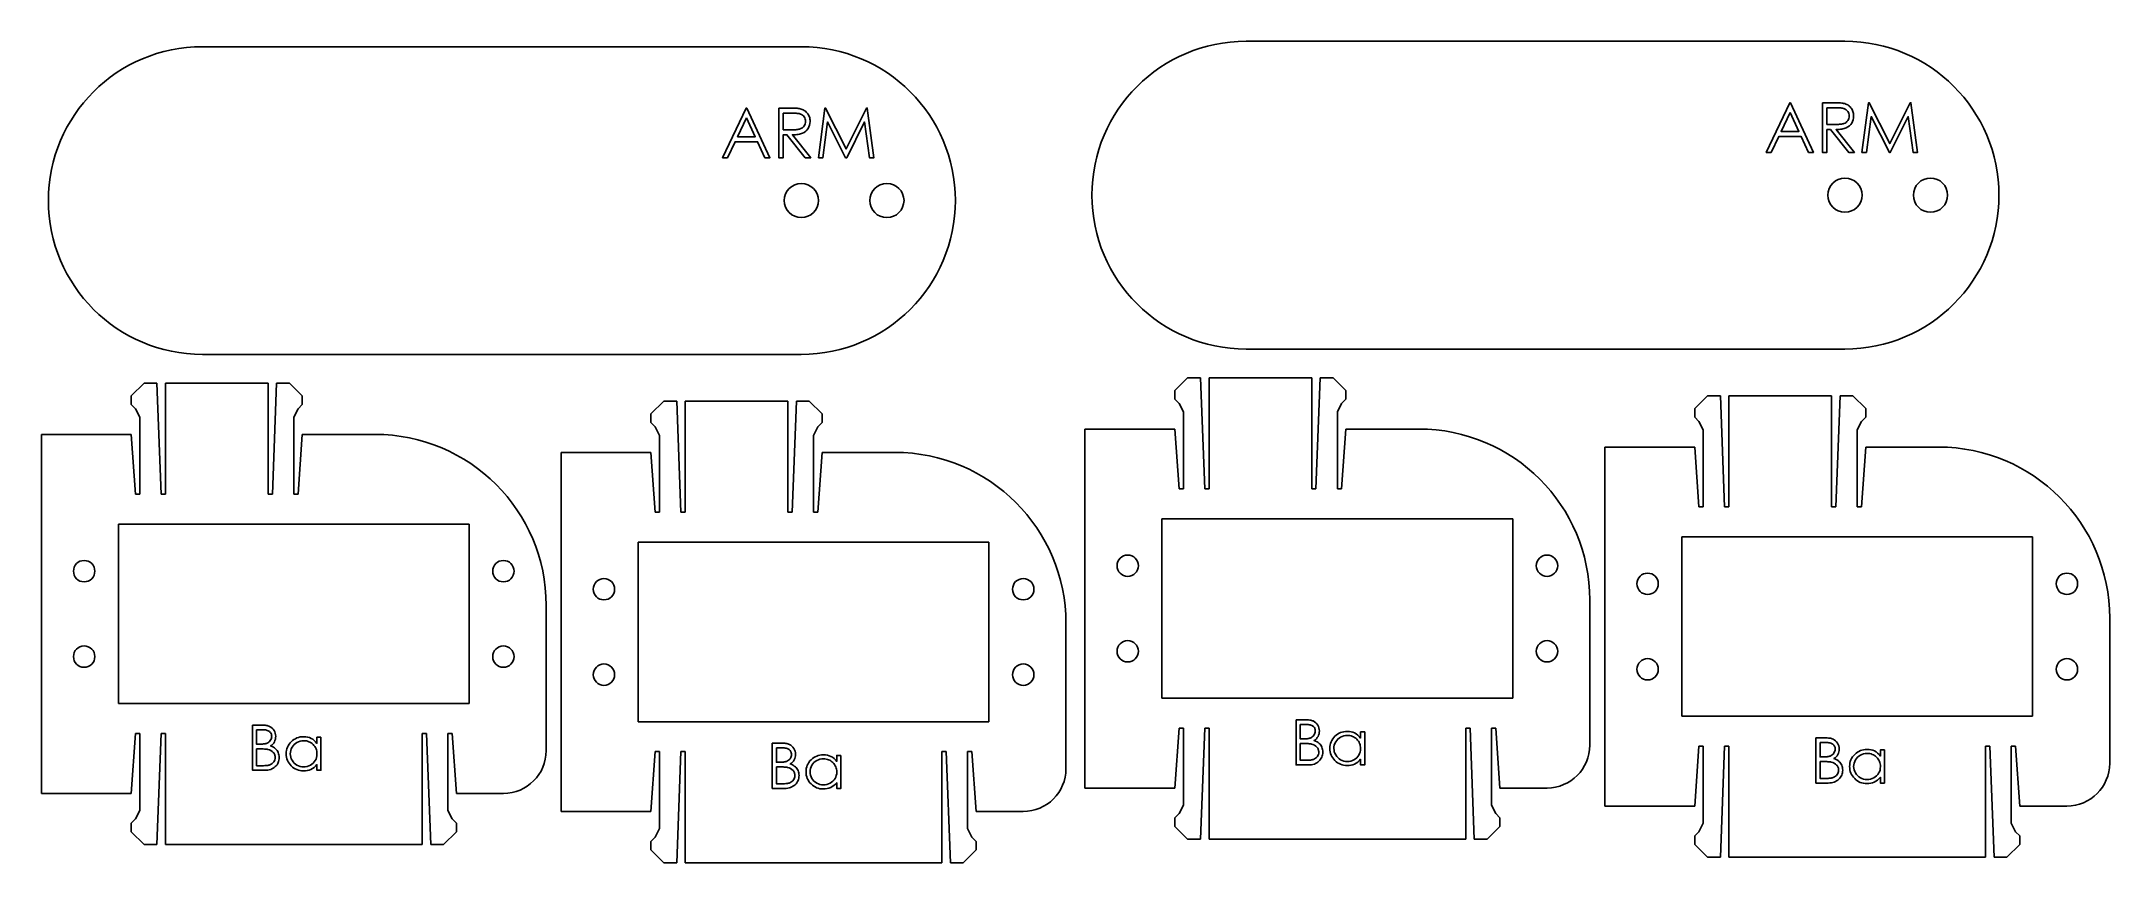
# Model space of a CAD drawing. Header units: millimetres. Extents: x 6 to 248, y 1 to 97.
import ezdxf

# ---------------------------------------------------------------- set-up
doc = ezdxf.new("R2010")
doc.units = ezdxf.units.MM
doc.layers.add('graveren', color=5, linetype='Continuous')
doc.layers.add('snijden', color=1, linetype='Continuous')

msp = doc.modelspace()

# ---------------------------------------------------------------- linework, layer by layer
at = {"layer": 'graveren', "linetype": 'Continuous', "flags": 128}
for points in [[(88.91, 89.61), (91.6, 83.79), (91.6, 83.79), (91.03, 83.79), (91.03, 83.79), (90.17, 85.66), (90.17, 85.66), (87.53, 85.66), (87.53, 85.66), (86.65, 83.79), (86.65, 83.79), (86.08, 83.79), (86.08, 83.79), (88.84, 89.61), (88.84, 89.61), (88.91, 89.61)], [(92.64, 89.61), (93.81, 89.61), (93.81, 89.61), (94.04, 89.61), (94.26, 89.61), (94.45, 89.6), (94.63, 89.59), (94.78, 89.58), (94.92, 89.57), (95.03, 89.55), (95.13, 89.53), (95.13, 89.53), (95.25, 89.5), (95.38, 89.45), (95.49, 89.4), (95.6, 89.34), (95.7, 89.27), (95.8, 89.2), (95.89, 89.11), (95.97, 89.02), (96.05, 88.92), (96.12, 88.81), (96.17, 88.7), (96.22, 88.58), (96.26, 88.46), (96.28, 88.33), (96.3, 88.19), (96.3, 88.05), (96.3, 88.05), (96.29, 87.82), (96.24, 87.6), (96.17, 87.4), (96.07, 87.21), (95.94, 87.04), (95.79, 86.89), (95.62, 86.77), (95.41, 86.66), (95.3, 86.62), (95.18, 86.58), (95.05, 86.55), (94.91, 86.53), (94.75, 86.5), (94.59, 86.49), (94.42, 86.48), (94.24, 86.48), (94.24, 86.48), (96.38, 83.79), (96.38, 83.79), (95.73, 83.79), (95.73, 83.79), (93.59, 86.48), (93.59, 86.48), (93.17, 86.48), (93.17, 86.48), (93.17, 83.79), (93.17, 83.79), (92.64, 83.79), (92.64, 83.79), (92.64, 89.61)], [(97.27, 83.79), (98.04, 89.61), (98.04, 89.61), (98.11, 89.61), (98.11, 89.61), (100.52, 84.83), (100.52, 84.83), (102.91, 89.61), (102.91, 89.61), (102.99, 89.61), (102.99, 89.61), (103.76, 83.79), (103.76, 83.79), (103.24, 83.79), (103.24, 83.79), (102.68, 87.98), (102.68, 87.98), (100.58, 83.79), (100.58, 83.79), (100.46, 83.79), (100.46, 83.79), (98.35, 87.99), (98.35, 87.99), (97.8, 83.79), (97.8, 83.79), (97.27, 83.79)], [(210.89, 90.24), (213.57, 84.42), (213.57, 84.42), (213.01, 84.42), (213.01, 84.42), (212.14, 86.28), (212.14, 86.28), (209.51, 86.28), (209.51, 86.28), (208.62, 84.42), (208.62, 84.42), (208.05, 84.42), (208.05, 84.42), (210.81, 90.24), (210.81, 90.24), (210.89, 90.24)], [(214.62, 90.24), (215.78, 90.24), (215.78, 90.24), (216.02, 90.24), (216.23, 90.23), (216.42, 90.23), (216.6, 90.22), (216.75, 90.21), (216.89, 90.19), (217.01, 90.18), (217.1, 90.16), (217.1, 90.16), (217.23, 90.13), (217.35, 90.08), (217.47, 90.03), (217.57, 89.97), (217.68, 89.9), (217.77, 89.83), (217.86, 89.74), (217.95, 89.65), (218.02, 89.55), (218.09, 89.44), (218.15, 89.33), (218.19, 89.21), (218.23, 89.09), (218.25, 88.96), (218.27, 88.82), (218.27, 88.68), (218.27, 88.68), (218.26, 88.45), (218.22, 88.23), (218.14, 88.03), (218.04, 87.84), (217.92, 87.67), (217.77, 87.52), (217.59, 87.4), (217.39, 87.29), (217.28, 87.25), (217.16, 87.21), (217.02, 87.18), (216.88, 87.15), (216.73, 87.13), (216.57, 87.12), (216.39, 87.11), (216.21, 87.1), (216.21, 87.1), (218.35, 84.42), (218.35, 84.42), (217.7, 84.42), (217.7, 84.42), (215.56, 87.1), (215.56, 87.1), (215.14, 87.1), (215.14, 87.1), (215.14, 84.42), (215.14, 84.42), (214.62, 84.42), (214.62, 84.42), (214.62, 90.24)], [(215.14, 89.64), (215.14, 87.7), (215.14, 87.7), (216.21, 87.69), (216.21, 87.69), (216.36, 87.69), (216.5, 87.7), (216.62, 87.71), (216.74, 87.72), (216.85, 87.74), (216.95, 87.75), (217.04, 87.78), (217.12, 87.8), (217.26, 87.86), (217.39, 87.94), (217.49, 88.04), (217.59, 88.15), (217.66, 88.27), (217.71, 88.4), (217.74, 88.54), (217.75, 88.68), (217.75, 88.68), (217.74, 88.82), (217.71, 88.96), (217.66, 89.08), (217.58, 89.2), (217.49, 89.31), (217.39, 89.41), (217.27, 89.48), (217.14, 89.54), (217.07, 89.56), (216.98, 89.58), (216.88, 89.6), (216.78, 89.62), (216.66, 89.63), (216.53, 89.64), (216.38, 89.64), (216.23, 89.64), (216.23, 89.64), (215.14, 89.64)], [(219.24, 84.42), (220.01, 90.24), (220.01, 90.24), (220.09, 90.24), (220.09, 90.24), (222.49, 85.46), (222.49, 85.46), (224.89, 90.24), (224.89, 90.24), (224.96, 90.24), (224.96, 90.24), (225.74, 84.42), (225.74, 84.42), (225.21, 84.42), (225.21, 84.42), (224.65, 88.61), (224.65, 88.61), (222.55, 84.42), (222.55, 84.42), (222.44, 84.42), (222.44, 84.42), (220.33, 88.62), (220.33, 88.62), (219.77, 84.42), (219.77, 84.42), (219.24, 84.42)], [(88.87, 88.48), (87.82, 86.25), (87.82, 86.25), (89.9, 86.25), (89.9, 86.25), (88.87, 88.48)], [(93.17, 89.01), (93.17, 87.07), (93.17, 87.07), (94.23, 87.06), (94.23, 87.06), (94.38, 87.07), (94.52, 87.07), (94.65, 87.08), (94.77, 87.09), (94.88, 87.11), (94.98, 87.13), (95.07, 87.15), (95.15, 87.17), (95.29, 87.24), (95.41, 87.31), (95.52, 87.41), (95.61, 87.52), (95.68, 87.64), (95.74, 87.77), (95.77, 87.91), (95.78, 88.05), (95.78, 88.05), (95.77, 88.19), (95.74, 88.33), (95.68, 88.46), (95.61, 88.58), (95.52, 88.69), (95.41, 88.78), (95.3, 88.85), (95.17, 88.91), (95.09, 88.94), (95.01, 88.96), (94.91, 88.97), (94.8, 88.99), (94.68, 89), (94.55, 89.01), (94.41, 89.01), (94.26, 89.01), (94.26, 89.01), (93.17, 89.01)], [(210.84, 89.1), (209.79, 86.88), (209.79, 86.88), (211.87, 86.88), (211.87, 86.88), (210.84, 89.1)], [(31.14, 17.42), (32.17, 17.42), (32.17, 17.42), (32.32, 17.42), (32.46, 17.41), (32.6, 17.4), (32.72, 17.38), (32.84, 17.36), (32.94, 17.33), (33.04, 17.3), (33.13, 17.27), (33.29, 17.18), (33.43, 17.08), (33.55, 16.95), (33.66, 16.8), (33.74, 16.64), (33.8, 16.47), (33.84, 16.29), (33.85, 16.11), (33.85, 16.11), (33.84, 15.93), (33.81, 15.77), (33.76, 15.61), (33.7, 15.46), (33.61, 15.32), (33.51, 15.19), (33.38, 15.08), (33.24, 14.98), (33.24, 14.98), (33.42, 14.91), (33.58, 14.83), (33.71, 14.75), (33.83, 14.65), (33.92, 14.56), (34.01, 14.45), (34.08, 14.33), (34.14, 14.2), (34.19, 14.07), (34.23, 13.93), (34.25, 13.78), (34.26, 13.63), (34.26, 13.63), (34.25, 13.47), (34.23, 13.33), (34.19, 13.18), (34.14, 13.05), (34.08, 12.92), (34, 12.79), (33.91, 12.67), (33.8, 12.56), (33.68, 12.46), (33.55, 12.37), (33.41, 12.3), (33.26, 12.24), (33.1, 12.19), (32.94, 12.15), (32.76, 12.13), (32.57, 12.13), (32.57, 12.13), (31.14, 12.13), (31.14, 12.13), (31.14, 17.42)], [(153.11, 18.05), (154.14, 18.05), (154.14, 18.05), (154.3, 18.04), (154.44, 18.04), (154.57, 18.03), (154.7, 18.01), (154.81, 17.99), (154.92, 17.96), (155.01, 17.93), (155.1, 17.9), (155.26, 17.81), (155.4, 17.7), (155.53, 17.58), (155.63, 17.43), (155.72, 17.27), (155.78, 17.1), (155.81, 16.92), (155.83, 16.74), (155.83, 16.74), (155.82, 16.56), (155.79, 16.39), (155.74, 16.24), (155.67, 16.08), (155.58, 15.95), (155.48, 15.82), (155.36, 15.71), (155.21, 15.61), (155.21, 15.61), (155.39, 15.54), (155.55, 15.46), (155.69, 15.37), (155.8, 15.28), (155.9, 15.18), (155.98, 15.08), (156.06, 14.96), (156.12, 14.83), (156.17, 14.7), (156.2, 14.56), (156.23, 14.41), (156.23, 14.26), (156.23, 14.26), (156.23, 14.1), (156.2, 13.95), (156.17, 13.81), (156.12, 13.68), (156.05, 13.55), (155.97, 13.42), (155.88, 13.3), (155.77, 13.19), (155.65, 13.09), (155.52, 13), (155.39, 12.93), (155.24, 12.86), (155.08, 12.82), (154.91, 12.78), (154.73, 12.76), (154.54, 12.76), (154.54, 12.76), (153.11, 12.76), (153.11, 12.76), (153.11, 18.05)], [(153.59, 17.5), (153.59, 15.81), (153.59, 15.81), (153.91, 15.81), (153.91, 15.81), (154.05, 15.81), (154.18, 15.81), (154.3, 15.82), (154.41, 15.83), (154.51, 15.85), (154.6, 15.87), (154.69, 15.89), (154.76, 15.91), (154.89, 15.97), (155, 16.04), (155.1, 16.13), (155.19, 16.23), (155.26, 16.35), (155.31, 16.47), (155.34, 16.59), (155.35, 16.73), (155.35, 16.73), (155.35, 16.81), (155.33, 16.9), (155.31, 16.98), (155.28, 17.05), (155.25, 17.12), (155.2, 17.18), (155.15, 17.24), (155.08, 17.3), (155.01, 17.35), (154.93, 17.39), (154.84, 17.42), (154.74, 17.45), (154.62, 17.47), (154.5, 17.49), (154.37, 17.5), (154.23, 17.5), (154.23, 17.5), (153.59, 17.5)], [(31.61, 16.88), (31.61, 15.18), (31.61, 15.18), (31.93, 15.18), (31.93, 15.18), (32.07, 15.18), (32.2, 15.19), (32.32, 15.19), (32.44, 15.21), (32.54, 15.22), (32.63, 15.24), (32.71, 15.26), (32.78, 15.28), (32.91, 15.34), (33.03, 15.41), (33.13, 15.5), (33.22, 15.61), (33.29, 15.72), (33.34, 15.84), (33.37, 15.97), (33.38, 16.1), (33.38, 16.1), (33.37, 16.19), (33.36, 16.27), (33.34, 16.35), (33.31, 16.42), (33.27, 16.49), (33.23, 16.55), (33.17, 16.61), (33.11, 16.67), (33.04, 16.72), (32.96, 16.76), (32.86, 16.79), (32.76, 16.82), (32.65, 16.85), (32.53, 16.86), (32.4, 16.87), (32.26, 16.88), (32.26, 16.88), (31.61, 16.88)], [(31.61, 14.64), (31.61, 12.67), (31.61, 12.67), (32.29, 12.67), (32.29, 12.67), (32.43, 12.67), (32.57, 12.68), (32.69, 12.68), (32.81, 12.7), (32.91, 12.71), (33.01, 12.73), (33.09, 12.75), (33.17, 12.78), (33.3, 12.84), (33.42, 12.92), (33.52, 13.01), (33.61, 13.12), (33.69, 13.24), (33.74, 13.37), (33.77, 13.5), (33.78, 13.63), (33.78, 13.63), (33.78, 13.71), (33.77, 13.79), (33.75, 13.87), (33.73, 13.95), (33.69, 14.02), (33.65, 14.09), (33.61, 14.16), (33.55, 14.22), (33.43, 14.34), (33.28, 14.44), (33.11, 14.52), (32.92, 14.57), (32.92, 14.57), (32.84, 14.59), (32.75, 14.6), (32.65, 14.61), (32.53, 14.62), (32.4, 14.63), (32.25, 14.63), (32.1, 14.64), (31.93, 14.64), (31.93, 14.64), (31.61, 14.64)], [(39.14, 15.99), (39.14, 12.13), (39.14, 12.13), (38.67, 12.13), (38.67, 12.13), (38.67, 12.8), (38.67, 12.8), (38.5, 12.62), (38.33, 12.46), (38.15, 12.34), (37.95, 12.24), (37.75, 12.16), (37.54, 12.1), (37.32, 12.07), (37.09, 12.06), (37.09, 12.06), (36.88, 12.07), (36.69, 12.1), (36.5, 12.14), (36.32, 12.21), (36.14, 12.29), (35.97, 12.39), (35.82, 12.51), (35.66, 12.65), (35.52, 12.8), (35.41, 12.95), (35.3, 13.12), (35.22, 13.29), (35.16, 13.48), (35.11, 13.67), (35.08, 13.87), (35.07, 14.07), (35.07, 14.07), (35.08, 14.27), (35.11, 14.47), (35.16, 14.65), (35.22, 14.83), (35.31, 15.01), (35.41, 15.17), (35.53, 15.33), (35.67, 15.48), (35.82, 15.61), (35.98, 15.73), (36.15, 15.83), (36.33, 15.92), (36.51, 15.98), (36.7, 16.03), (36.9, 16.05), (37.1, 16.06), (37.1, 16.06), (37.34, 16.05), (37.57, 16.01), (37.78, 15.96), (37.98, 15.87), (38.17, 15.77), (38.35, 15.63), (38.51, 15.47), (38.67, 15.28), (38.67, 15.28), (38.67, 15.99), (38.67, 15.99), (39.14, 15.99)], [(37.11, 15.59), (36.9, 15.57), (36.7, 15.54), (36.51, 15.47), (36.33, 15.39), (36.16, 15.28), (36.01, 15.15), (35.87, 15), (35.76, 14.83), (35.67, 14.65), (35.6, 14.46), (35.56, 14.26), (35.55, 14.07), (35.55, 14.07), (35.56, 13.87), (35.6, 13.68), (35.67, 13.49), (35.76, 13.3), (35.88, 13.13), (36.01, 12.98), (36.16, 12.85), (36.33, 12.74), (36.52, 12.65), (36.71, 12.58), (36.9, 12.55), (37.11, 12.53), (37.11, 12.53), (37.31, 12.55), (37.51, 12.58), (37.71, 12.65), (37.9, 12.73), (38.07, 12.84), (38.22, 12.97), (38.36, 13.12), (38.47, 13.28), (38.56, 13.45), (38.62, 13.64), (38.66, 13.84), (38.67, 14.05), (38.67, 14.05), (38.66, 14.21), (38.64, 14.37), (38.61, 14.51), (38.56, 14.65), (38.49, 14.79), (38.42, 14.91), (38.32, 15.03), (38.22, 15.15), (38.1, 15.25), (37.98, 15.34), (37.85, 15.41), (37.72, 15.48), (37.57, 15.53), (37.43, 15.56), (37.27, 15.58), (37.11, 15.59)], [(91.89, 15.31), (92.92, 15.31), (92.92, 15.31), (93.07, 15.3), (93.22, 15.3), (93.35, 15.29), (93.47, 15.27), (93.59, 15.25), (93.7, 15.22), (93.79, 15.19), (93.88, 15.16), (94.04, 15.07), (94.18, 14.96), (94.3, 14.84), (94.41, 14.69), (94.5, 14.53), (94.56, 14.36), (94.59, 14.18), (94.6, 14), (94.6, 14), (94.59, 13.82), (94.57, 13.65), (94.52, 13.5), (94.45, 13.34), (94.36, 13.21), (94.26, 13.08), (94.13, 12.97), (93.99, 12.87), (93.99, 12.87), (94.17, 12.8), (94.33, 12.72), (94.46, 12.63), (94.58, 12.54), (94.68, 12.44), (94.76, 12.34), (94.83, 12.22), (94.9, 12.09), (94.95, 11.96), (94.98, 11.82), (95, 11.67), (95.01, 11.52), (95.01, 11.52), (95, 11.36), (94.98, 11.21), (94.95, 11.07), (94.9, 10.94), (94.83, 10.81), (94.75, 10.68), (94.66, 10.56), (94.55, 10.45), (94.43, 10.35), (94.3, 10.26), (94.16, 10.19), (94.02, 10.12), (93.86, 10.08), (93.69, 10.04), (93.51, 10.02), (93.32, 10.02), (93.32, 10.02), (91.89, 10.02), (91.89, 10.02), (91.89, 15.31)], [(92.37, 14.76), (92.37, 13.07), (92.37, 13.07), (92.68, 13.07), (92.68, 13.07), (92.82, 13.07), (92.95, 13.07), (93.08, 13.08), (93.19, 13.09), (93.29, 13.11), (93.38, 13.13), (93.46, 13.15), (93.54, 13.17), (93.67, 13.23), (93.78, 13.3), (93.88, 13.39), (93.97, 13.49), (94.04, 13.61), (94.09, 13.73), (94.12, 13.85), (94.13, 13.99), (94.13, 13.99), (94.13, 14.07), (94.11, 14.16), (94.09, 14.24), (94.06, 14.31), (94.02, 14.38), (93.98, 14.44), (93.92, 14.5), (93.86, 14.56), (93.79, 14.6), (93.71, 14.65), (93.62, 14.68), (93.51, 14.71), (93.4, 14.73), (93.28, 14.75), (93.15, 14.76), (93.01, 14.76), (93.01, 14.76), (92.37, 14.76)], [(153.59, 15.27), (153.59, 13.3), (153.59, 13.3), (154.26, 13.3), (154.26, 13.3), (154.41, 13.3), (154.54, 13.3), (154.67, 13.31), (154.78, 13.33), (154.89, 13.34), (154.98, 13.36), (155.07, 13.38), (155.14, 13.41), (155.27, 13.47), (155.39, 13.55), (155.5, 13.64), (155.59, 13.75), (155.66, 13.87), (155.72, 13.99), (155.75, 14.12), (155.76, 14.26), (155.76, 14.26), (155.75, 14.34), (155.74, 14.42), (155.73, 14.5), (155.7, 14.58), (155.67, 14.65), (155.63, 14.72), (155.58, 14.79), (155.53, 14.85), (155.4, 14.97), (155.25, 15.07), (155.08, 15.15), (154.89, 15.2), (154.89, 15.2), (154.81, 15.22), (154.72, 15.23), (154.62, 15.24), (154.5, 15.25), (154.37, 15.26), (154.23, 15.26), (154.07, 15.26), (153.9, 15.27), (153.9, 15.27), (153.59, 15.27)], [(161.12, 16.62), (161.12, 12.76), (161.12, 12.76), (160.64, 12.76), (160.64, 12.76), (160.64, 13.42), (160.64, 13.42), (160.48, 13.25), (160.31, 13.09), (160.12, 12.97), (159.93, 12.86), (159.73, 12.79), (159.51, 12.73), (159.29, 12.7), (159.06, 12.69), (159.06, 12.69), (158.86, 12.7), (158.66, 12.72), (158.47, 12.77), (158.29, 12.83), (158.12, 12.92), (157.95, 13.02), (157.79, 13.14), (157.64, 13.27), (157.5, 13.42), (157.38, 13.58), (157.28, 13.75), (157.19, 13.92), (157.13, 14.11), (157.08, 14.3), (157.06, 14.49), (157.05, 14.7), (157.05, 14.7), (157.06, 14.9), (157.08, 15.1), (157.13, 15.28), (157.2, 15.46), (157.28, 15.63), (157.38, 15.8), (157.5, 15.96), (157.64, 16.11), (157.8, 16.24), (157.96, 16.36), (158.12, 16.46), (158.3, 16.54), (158.48, 16.61), (158.67, 16.65), (158.87, 16.68), (159.08, 16.69), (159.08, 16.69), (159.31, 16.68), (159.54, 16.64), (159.75, 16.58), (159.95, 16.5), (160.14, 16.4), (160.32, 16.26), (160.49, 16.1), (160.64, 15.91), (160.64, 15.91), (160.64, 16.62), (160.64, 16.62), (161.12, 16.62)], [(159.08, 16.22), (158.88, 16.2), (158.68, 16.17), (158.49, 16.1), (158.3, 16.02), (158.13, 15.91), (157.98, 15.78), (157.85, 15.63), (157.73, 15.46), (157.64, 15.27), (157.57, 15.09), (157.53, 14.89), (157.52, 14.69), (157.52, 14.69), (157.54, 14.5), (157.57, 14.3), (157.64, 14.12), (157.74, 13.93), (157.85, 13.76), (157.99, 13.61), (158.14, 13.48), (158.31, 13.36), (158.49, 13.28), (158.68, 13.21), (158.88, 13.18), (159.08, 13.16), (159.08, 13.16), (159.29, 13.18), (159.49, 13.21), (159.68, 13.27), (159.87, 13.36), (160.04, 13.47), (160.2, 13.6), (160.33, 13.74), (160.44, 13.91), (160.53, 14.08), (160.59, 14.27), (160.63, 14.47), (160.64, 14.68), (160.64, 14.68), (160.64, 14.84), (160.61, 14.99), (160.58, 15.14), (160.53, 15.28), (160.47, 15.41), (160.39, 15.54), (160.3, 15.66), (160.19, 15.78), (160.08, 15.88), (159.95, 15.97), (159.83, 16.04), (159.69, 16.1), (159.55, 16.15), (159.4, 16.19), (159.25, 16.21), (159.08, 16.22)], [(213.86, 15.94), (214.9, 15.94), (214.9, 15.94), (215.05, 15.93), (215.19, 15.93), (215.32, 15.91), (215.45, 15.9), (215.56, 15.88), (215.67, 15.85), (215.77, 15.82), (215.86, 15.78), (216.01, 15.7), (216.16, 15.59), (216.28, 15.47), (216.38, 15.32), (216.47, 15.16), (216.53, 14.99), (216.57, 14.81), (216.58, 14.62), (216.58, 14.62), (216.57, 14.45), (216.54, 14.28), (216.49, 14.12), (216.42, 13.97), (216.34, 13.83), (216.23, 13.71), (216.11, 13.6), (215.97, 13.5), (215.97, 13.5), (216.15, 13.43), (216.3, 13.35), (216.44, 13.26), (216.55, 13.17), (216.65, 13.07), (216.73, 12.97), (216.81, 12.85), (216.87, 12.72), (216.92, 12.58), (216.96, 12.44), (216.98, 12.3), (216.99, 12.15), (216.99, 12.15), (216.98, 11.99), (216.96, 11.84), (216.92, 11.7), (216.87, 11.56), (216.81, 11.43), (216.73, 11.31), (216.63, 11.19), (216.53, 11.08), (216.41, 10.98), (216.28, 10.89), (216.14, 10.81), (215.99, 10.75), (215.83, 10.71), (215.66, 10.67), (215.48, 10.65), (215.3, 10.64), (215.3, 10.64), (213.86, 10.64), (213.86, 10.64), (213.86, 15.94)], [(214.34, 15.39), (214.34, 13.7), (214.34, 13.7), (214.66, 13.7), (214.66, 13.7), (214.8, 13.7), (214.93, 13.7), (215.05, 13.71), (215.16, 13.72), (215.26, 13.74), (215.35, 13.75), (215.44, 13.77), (215.51, 13.8), (215.64, 13.86), (215.76, 13.93), (215.86, 14.02), (215.94, 14.12), (216.01, 14.24), (216.06, 14.36), (216.09, 14.48), (216.1, 14.61), (216.1, 14.61), (216.1, 14.7), (216.09, 14.79), (216.07, 14.86), (216.04, 14.94), (216, 15.01), (215.95, 15.07), (215.9, 15.13), (215.84, 15.18), (215.76, 15.23), (215.68, 15.28), (215.59, 15.31), (215.49, 15.34), (215.38, 15.36), (215.26, 15.38), (215.12, 15.39), (214.98, 15.39), (214.98, 15.39), (214.34, 15.39)], [(221.87, 14.51), (221.87, 10.64), (221.87, 10.64), (221.39, 10.64), (221.39, 10.64), (221.39, 11.31), (221.39, 11.31), (221.23, 11.13), (221.06, 10.98), (220.87, 10.85), (220.68, 10.75), (220.48, 10.68), (220.27, 10.62), (220.05, 10.59), (219.82, 10.58), (219.82, 10.58), (219.61, 10.59), (219.41, 10.61), (219.22, 10.66), (219.04, 10.72), (218.87, 10.8), (218.7, 10.91), (218.54, 11.02), (218.39, 11.16), (218.25, 11.31), (218.13, 11.47), (218.03, 11.64), (217.95, 11.81), (217.88, 11.99), (217.84, 12.18), (217.81, 12.38), (217.8, 12.59), (217.8, 12.59), (217.81, 12.79), (217.84, 12.98), (217.88, 13.17), (217.95, 13.35), (218.03, 13.52), (218.13, 13.69), (218.26, 13.84), (218.4, 13.99), (218.55, 14.13), (218.71, 14.25), (218.88, 14.35), (219.05, 14.43), (219.24, 14.5), (219.43, 14.54), (219.62, 14.57), (219.83, 14.58), (219.83, 14.58), (220.07, 14.57), (220.29, 14.53), (220.5, 14.47), (220.71, 14.39), (220.9, 14.28), (221.07, 14.15), (221.24, 13.99), (221.39, 13.79), (221.39, 13.79), (221.39, 14.51), (221.39, 14.51), (221.87, 14.51)], [(92.37, 12.53), (92.37, 10.56), (92.37, 10.56), (93.04, 10.56), (93.04, 10.56), (93.19, 10.56), (93.32, 10.56), (93.45, 10.57), (93.56, 10.59), (93.67, 10.6), (93.76, 10.62), (93.85, 10.64), (93.92, 10.67), (94.05, 10.73), (94.17, 10.81), (94.28, 10.9), (94.37, 11.01), (94.44, 11.13), (94.49, 11.25), (94.53, 11.38), (94.54, 11.52), (94.54, 11.52), (94.53, 11.6), (94.52, 11.68), (94.5, 11.76), (94.48, 11.84), (94.45, 11.91), (94.41, 11.98), (94.36, 12.05), (94.31, 12.11), (94.18, 12.23), (94.03, 12.33), (93.86, 12.41), (93.67, 12.46), (93.67, 12.46), (93.59, 12.48), (93.5, 12.49), (93.4, 12.5), (93.28, 12.51), (93.15, 12.52), (93.01, 12.52), (92.85, 12.52), (92.68, 12.53), (92.68, 12.53), (92.37, 12.53)], [(99.9, 13.88), (99.9, 10.02), (99.9, 10.02), (99.42, 10.02), (99.42, 10.02), (99.42, 10.68), (99.42, 10.68), (99.26, 10.51), (99.08, 10.35), (98.9, 10.23), (98.71, 10.12), (98.5, 10.05), (98.29, 9.99), (98.07, 9.96), (97.84, 9.95), (97.84, 9.95), (97.64, 9.96), (97.44, 9.98), (97.25, 10.03), (97.07, 10.09), (96.89, 10.18), (96.73, 10.28), (96.57, 10.4), (96.42, 10.53), (96.28, 10.68), (96.16, 10.84), (96.06, 11.01), (95.97, 11.18), (95.91, 11.37), (95.86, 11.56), (95.84, 11.75), (95.83, 11.96), (95.83, 11.96), (95.84, 12.16), (95.86, 12.36), (95.91, 12.54), (95.98, 12.72), (96.06, 12.89), (96.16, 13.06), (96.28, 13.22), (96.42, 13.37), (96.57, 13.5), (96.74, 13.62), (96.9, 13.72), (97.08, 13.8), (97.26, 13.87), (97.45, 13.91), (97.65, 13.94), (97.86, 13.95), (97.86, 13.95), (98.09, 13.94), (98.32, 13.9), (98.53, 13.84), (98.73, 13.76), (98.92, 13.66), (99.1, 13.52), (99.27, 13.36), (99.42, 13.17), (99.42, 13.17), (99.42, 13.88), (99.42, 13.88), (99.9, 13.88)], [(97.86, 13.47), (97.66, 13.46), (97.46, 13.43), (97.27, 13.36), (97.08, 13.28), (96.91, 13.17), (96.76, 13.04), (96.63, 12.89), (96.51, 12.72), (96.42, 12.53), (96.35, 12.34), (96.31, 12.15), (96.3, 11.95), (96.3, 11.95), (96.31, 11.76), (96.35, 11.56), (96.42, 11.38), (96.51, 11.19), (96.63, 11.02), (96.76, 10.87), (96.92, 10.74), (97.09, 10.62), (97.27, 10.54), (97.46, 10.47), (97.66, 10.43), (97.86, 10.42), (97.86, 10.42), (98.06, 10.43), (98.26, 10.47), (98.46, 10.53), (98.65, 10.62), (98.82, 10.73), (98.98, 10.86), (99.11, 11), (99.22, 11.17), (99.31, 11.34), (99.37, 11.53), (99.41, 11.73), (99.42, 11.94), (99.42, 11.94), (99.41, 12.1), (99.39, 12.25), (99.36, 12.4), (99.31, 12.54), (99.25, 12.67), (99.17, 12.8), (99.08, 12.92), (98.97, 13.04), (98.86, 13.14), (98.73, 13.23), (98.6, 13.3), (98.47, 13.36), (98.33, 13.41), (98.18, 13.45), (98.02, 13.47), (97.86, 13.47)], [(214.34, 13.15), (214.34, 11.19), (214.34, 11.19), (215.02, 11.19), (215.02, 11.19), (215.16, 11.19), (215.3, 11.19), (215.42, 11.2), (215.54, 11.21), (215.64, 11.23), (215.73, 11.25), (215.82, 11.27), (215.89, 11.3), (216.03, 11.36), (216.14, 11.44), (216.25, 11.53), (216.34, 11.64), (216.41, 11.76), (216.47, 11.88), (216.5, 12.01), (216.51, 12.15), (216.51, 12.15), (216.51, 12.23), (216.5, 12.31), (216.48, 12.39), (216.45, 12.47), (216.42, 12.54), (216.38, 12.61), (216.33, 12.68), (216.28, 12.74), (216.15, 12.86), (216, 12.96), (215.84, 13.03), (215.64, 13.09), (215.64, 13.09), (215.57, 13.11), (215.48, 13.12), (215.37, 13.13), (215.26, 13.14), (215.12, 13.15), (214.98, 13.15), (214.82, 13.15), (214.65, 13.15), (214.65, 13.15), (214.34, 13.15)], [(219.84, 14.1), (219.63, 14.09), (219.43, 14.05), (219.24, 13.99), (219.06, 13.9), (218.89, 13.79), (218.73, 13.66), (218.6, 13.52), (218.49, 13.34), (218.39, 13.16), (218.33, 12.97), (218.29, 12.78), (218.27, 12.58), (218.27, 12.58), (218.29, 12.39), (218.33, 12.19), (218.39, 12), (218.49, 11.82), (218.6, 11.65), (218.74, 11.5), (218.89, 11.36), (219.06, 11.25), (219.24, 11.16), (219.43, 11.1), (219.63, 11.06), (219.83, 11.05), (219.83, 11.05), (220.04, 11.06), (220.24, 11.1), (220.43, 11.16), (220.62, 11.25), (220.8, 11.36), (220.95, 11.49), (221.08, 11.63), (221.19, 11.79), (221.28, 11.97), (221.35, 12.16), (221.38, 12.36), (221.39, 12.57), (221.39, 12.57), (221.39, 12.73), (221.37, 12.88), (221.33, 13.03), (221.28, 13.17), (221.22, 13.3), (221.14, 13.43), (221.05, 13.55), (220.94, 13.66), (220.83, 13.77), (220.71, 13.86), (220.58, 13.93), (220.44, 13.99), (220.3, 14.04), (220.15, 14.08), (220, 14.1), (219.84, 14.1)]]:
    msp.add_lwpolyline(points, dxfattribs=at)
at = {"layer": 'snijden', "linetype": 'Continuous', "lineweight": 25}
for p, q in [((95.28, 96.79), (25.28, 96.79)), ((217.25, 97.42), (147.25, 97.42)), ((25.28, 60.79), (95.28, 60.79)), ((147.25, 61.42), (217.25, 61.42)), ((138.93, 56.56), (140.43, 58.06)), ((140.43, 58.06), (141.93, 58.06)), ((141.93, 58.06), (142.43, 45.06)), ((142.93, 45.06), (142.93, 58.06)), ((154.93, 58.06), (142.93, 58.06)), ((154.93, 45.06), (154.93, 58.06)), ((155.93, 58.06), (155.43, 45.06)), ((157.43, 58.06), (155.93, 58.06)), ((158.93, 56.56), (157.43, 58.06)), ((16.96, 55.93), (18.46, 57.43)), ((16.96, 54.93), (16.96, 55.93)), ((18.46, 57.43), (19.96, 57.43)), ((19.96, 57.43), (20.46, 44.43)), ((20.96, 44.43), (20.96, 57.43)), ((32.96, 57.43), (20.96, 57.43)), ((32.96, 44.43), (32.96, 57.43)), ((33.96, 57.43), (33.46, 44.43)), ((35.46, 57.43), (33.96, 57.43)), ((36.96, 55.93), (35.46, 57.43)), ((36.96, 54.93), (36.96, 55.93)), ((138.93, 55.56), (138.93, 56.56)), ((158.93, 55.56), (158.93, 56.56)), ((199.69, 54.45), (201.19, 55.95)), ((201.19, 55.95), (202.69, 55.95)), ((202.69, 55.95), (203.19, 42.95)), ((203.69, 42.95), (203.69, 55.95)), ((215.69, 55.95), (203.69, 55.95)), ((215.69, 42.95), (215.69, 55.95)), ((216.69, 55.95), (216.19, 42.95)), ((218.19, 55.95), (216.69, 55.95)), ((219.69, 54.45), (218.19, 55.95)), ((17.46, 54.43), (16.96, 54.93)), ((17.96, 53.43), (17.46, 54.43)), ((17.96, 44.43), (17.96, 53.43)), ((35.96, 53.43), (36.46, 54.43)), ((35.96, 44.43), (35.96, 53.43)), ((36.46, 54.43), (36.96, 54.93)), ((77.71, 53.82), (79.21, 55.32)), ((77.71, 52.82), (77.71, 53.82)), ((79.21, 55.32), (80.71, 55.32)), ((80.71, 55.32), (81.21, 42.32)), ((81.71, 42.32), (81.71, 55.32)), ((93.71, 55.32), (81.71, 55.32)), ((93.71, 42.32), (93.71, 55.32)), ((94.71, 55.32), (94.21, 42.32)), ((96.21, 55.32), (94.71, 55.32)), ((97.71, 53.82), (96.21, 55.32)), ((97.71, 52.82), (97.71, 53.82)), ((139.43, 55.06), (138.93, 55.56)), ((139.93, 54.06), (139.43, 55.06)), ((139.93, 45.06), (139.93, 54.06)), ((157.93, 54.06), (158.43, 55.06)), ((157.93, 45.06), (157.93, 54.06)), ((158.43, 55.06), (158.93, 55.56)), ((199.69, 53.45), (199.69, 54.45)), ((200.19, 52.95), (199.69, 53.45)), ((219.19, 52.95), (219.69, 53.45)), ((219.69, 53.45), (219.69, 54.45)), ((6.46, 51.43), (6.46, 9.43)), ((16.96, 51.43), (6.46, 51.43)), ((16.96, 51.43), (17.46, 44.43)), ((36.96, 51.43), (36.46, 44.43)), ((36.96, 51.43), (45.46, 51.43)), ((78.21, 52.32), (77.71, 52.82)), ((78.71, 51.32), (78.21, 52.32)), ((78.71, 42.32), (78.71, 51.32)), ((96.71, 51.32), (97.21, 52.32)), ((96.71, 42.32), (96.71, 51.32)), ((97.21, 52.32), (97.71, 52.82)), ((128.43, 52.06), (128.43, 10.06)), ((138.93, 52.06), (128.43, 52.06)), ((138.93, 52.06), (139.43, 45.06)), ((158.93, 52.06), (158.43, 45.06)), ((158.93, 52.06), (167.43, 52.06)), ((200.69, 51.95), (200.19, 52.95)), ((200.69, 42.95), (200.69, 51.95)), ((218.69, 51.95), (219.19, 52.95)), ((218.69, 42.95), (218.69, 51.95)), ((67.21, 49.32), (67.21, 7.32)), ((77.71, 49.32), (67.21, 49.32)), ((77.71, 49.32), (78.21, 42.32)), ((97.71, 49.32), (97.21, 42.32)), ((97.71, 49.32), (106.21, 49.32)), ((189.19, 49.95), (189.19, 7.95)), ((199.69, 49.95), (189.19, 49.95)), ((199.69, 49.95), (200.19, 42.95)), ((219.69, 49.95), (219.19, 42.95)), ((219.69, 49.95), (228.19, 49.95)), ((17.46, 44.43), (17.96, 44.43)), ((20.46, 44.43), (20.96, 44.43)), ((33.46, 44.43), (32.96, 44.43)), ((36.46, 44.43), (35.96, 44.43)), ((139.43, 45.06), (139.93, 45.06)), ((142.43, 45.06), (142.93, 45.06)), ((155.43, 45.06), (154.93, 45.06)), ((158.43, 45.06), (157.93, 45.06)), ((78.21, 42.32), (78.71, 42.32)), ((81.21, 42.32), (81.71, 42.32)), ((94.21, 42.32), (93.71, 42.32)), ((97.21, 42.32), (96.71, 42.32)), ((178.43, 41.56), (137.43, 41.56)), ((137.43, 41.56), (137.43, 20.56)), ((178.43, 20.56), (178.43, 41.56)), ((200.19, 42.95), (200.69, 42.95)), ((203.19, 42.95), (203.69, 42.95)), ((216.19, 42.95), (215.69, 42.95)), ((219.19, 42.95), (218.69, 42.95)), ((56.46, 40.93), (15.46, 40.93)), ((15.46, 40.93), (15.46, 19.93)), ((56.46, 19.93), (56.46, 40.93)), ((117.21, 38.82), (76.21, 38.82)), ((76.21, 38.82), (76.21, 17.82)), ((117.21, 17.82), (117.21, 38.82)), ((239.19, 39.45), (198.19, 39.45)), ((198.19, 39.45), (198.19, 18.45)), ((239.19, 18.45), (239.19, 39.45)), ((65.46, 31.43), (65.46, 14.43)), ((187.43, 32.06), (187.43, 15.06)), ((126.21, 29.32), (126.21, 12.32)), ((248.19, 29.95), (248.19, 12.95)), ((15.46, 19.93), (56.46, 19.93)), ((137.43, 20.56), (178.43, 20.56)), ((76.21, 17.82), (117.21, 17.82)), ((138.93, 10.06), (139.43, 17.06)), ((139.43, 17.06), (139.93, 17.06)), ((139.93, 17.06), (139.93, 8.06)), ((141.93, 4.06), (142.43, 17.06)), ((142.43, 17.06), (142.93, 17.06)), ((142.93, 17.06), (142.93, 4.06)), ((173.43, 17.06), (172.93, 17.06)), ((172.93, 17.06), (172.93, 4.06)), ((173.93, 4.06), (173.43, 17.06)), ((176.43, 17.06), (175.93, 17.06)), ((175.93, 17.06), (175.93, 8.06)), ((176.93, 10.06), (176.43, 17.06)), ((198.19, 18.45), (239.19, 18.45)), ((16.96, 9.43), (17.46, 16.44)), ((17.46, 16.44), (17.96, 16.44)), ((17.96, 16.44), (17.96, 7.44)), ((19.96, 3.44), (20.46, 16.44)), ((20.46, 16.44), (20.96, 16.44)), ((20.96, 16.44), (20.96, 3.44)), ((51.46, 16.44), (50.96, 16.44)), ((50.96, 16.44), (50.96, 3.44)), ((51.96, 3.44), (51.46, 16.44)), ((54.46, 16.44), (53.96, 16.44)), ((53.96, 16.44), (53.96, 7.44)), ((54.96, 9.43), (54.46, 16.44)), ((199.69, 7.95), (200.19, 14.95)), ((200.19, 14.95), (200.69, 14.95)), ((200.69, 14.95), (200.69, 5.95)), ((202.69, 1.95), (203.19, 14.95)), ((203.19, 14.95), (203.69, 14.95)), ((203.69, 14.95), (203.69, 1.95)), ((234.19, 14.95), (233.69, 14.95)), ((233.69, 14.95), (233.69, 1.95)), ((234.69, 1.95), (234.19, 14.95)), ((237.19, 14.95), (236.69, 14.95)), ((236.69, 14.95), (236.69, 5.95)), ((237.69, 7.95), (237.19, 14.95)), ((77.71, 7.32), (78.21, 14.32)), ((78.21, 14.32), (78.71, 14.32)), ((78.71, 14.32), (78.71, 5.32)), ((80.71, 1.32), (81.21, 14.32)), ((81.21, 14.32), (81.71, 14.32)), ((81.71, 14.32), (81.71, 1.32)), ((112.21, 14.32), (111.71, 14.32)), ((111.71, 14.32), (111.71, 1.32)), ((112.71, 1.32), (112.21, 14.32)), ((115.21, 14.32), (114.71, 14.32)), ((114.71, 14.32), (114.71, 5.32)), ((115.71, 7.32), (115.21, 14.32)), ((138.93, 10.06), (128.43, 10.06)), ((176.93, 10.06), (182.43, 10.06)), ((16.96, 9.43), (6.46, 9.43)), ((17.96, 7.44), (17.46, 6.44)), ((53.96, 7.44), (54.46, 6.44)), ((54.96, 9.43), (60.46, 9.43)), ((77.71, 7.32), (67.21, 7.32)), ((115.71, 7.32), (121.21, 7.32)), ((139.93, 8.06), (139.43, 7.06)), ((175.93, 8.06), (176.43, 7.06)), ((199.69, 7.95), (189.19, 7.95)), ((237.69, 7.95), (243.19, 7.95)), ((17.46, 6.44), (16.96, 5.94)), ((16.96, 5.94), (16.96, 4.94)), ((16.96, 4.94), (18.46, 3.44)), ((54.96, 4.94), (53.46, 3.44)), ((54.46, 6.44), (54.96, 5.94)), ((54.96, 5.94), (54.96, 4.94)), ((78.71, 5.32), (78.21, 4.32)), ((114.71, 5.32), (115.21, 4.32)), ((139.43, 7.06), (138.93, 6.56)), ((138.93, 6.56), (138.93, 5.56)), ((138.93, 5.56), (140.43, 4.06)), ((176.93, 5.56), (175.43, 4.06)), ((176.43, 7.06), (176.93, 6.56)), ((176.93, 6.56), (176.93, 5.56)), ((200.19, 4.95), (199.69, 4.45)), ((200.69, 5.95), (200.19, 4.95)), ((236.69, 5.95), (237.19, 4.95)), ((237.19, 4.95), (237.69, 4.45)), ((18.46, 3.44), (19.96, 3.44)), ((50.96, 3.44), (20.96, 3.44)), ((53.46, 3.44), (51.96, 3.44)), ((78.21, 4.32), (77.71, 3.82)), ((77.71, 3.82), (77.71, 2.82)), ((77.71, 2.82), (79.21, 1.32)), ((115.71, 2.82), (114.21, 1.32)), ((115.21, 4.32), (115.71, 3.82)), ((115.71, 3.82), (115.71, 2.82)), ((140.43, 4.06), (141.93, 4.06)), ((172.93, 4.06), (142.93, 4.06)), ((175.43, 4.06), (173.93, 4.06)), ((199.69, 4.45), (199.69, 3.45)), ((199.69, 3.45), (201.19, 1.95)), ((237.69, 3.45), (236.19, 1.95)), ((237.69, 4.45), (237.69, 3.45)), ((79.21, 1.32), (80.71, 1.32)), ((111.71, 1.32), (81.71, 1.32)), ((114.21, 1.32), (112.71, 1.32)), ((201.19, 1.95), (202.69, 1.95)), ((233.69, 1.95), (203.69, 1.95)), ((236.19, 1.95), (234.69, 1.95))]:
    msp.add_line(p, q, dxfattribs=at)
for centre, radius in [((95.28, 78.79), 2), ((105.28, 78.79), 2), ((217.25, 79.42), 2), ((227.25, 79.42), 2), ((11.46, 35.43), 1.25), ((60.46, 35.43), 1.25), ((133.43, 36.06), 1.25), ((182.43, 36.06), 1.25), ((72.21, 33.32), 1.25), ((121.21, 33.32), 1.25), ((194.19, 33.95), 1.25), ((243.19, 33.95), 1.25), ((11.46, 25.43), 1.25), ((60.46, 25.43), 1.25), ((133.43, 26.06), 1.25), ((182.43, 26.06), 1.25), ((72.21, 23.32), 1.25), ((121.21, 23.32), 1.25), ((194.19, 23.95), 1.25), ((243.19, 23.95), 1.25)]:
    msp.add_circle(centre, radius, dxfattribs=at)
for centre, radius, start, end in [((25.28, 78.79), 18, 90, 270), ((95.28, 78.79), 18, 270, 90), ((147.25, 79.42), 18, 90, 270), ((217.25, 79.42), 18, 270, 90), ((45.46, 31.43), 20, 0, 90), ((167.43, 32.06), 20, 0, 90), ((106.21, 29.32), 20, 0, 90), ((228.19, 29.95), 20, 0, 90), ((182.43, 15.06), 5, 270, 0), ((60.46, 14.43), 5, 270, 0), ((121.21, 12.32), 5, 270, 0), ((243.19, 12.95), 5, 270, 0)]:
    msp.add_arc(centre, radius, start, end, dxfattribs=at)

doc.saveas('drawing.dxf')
